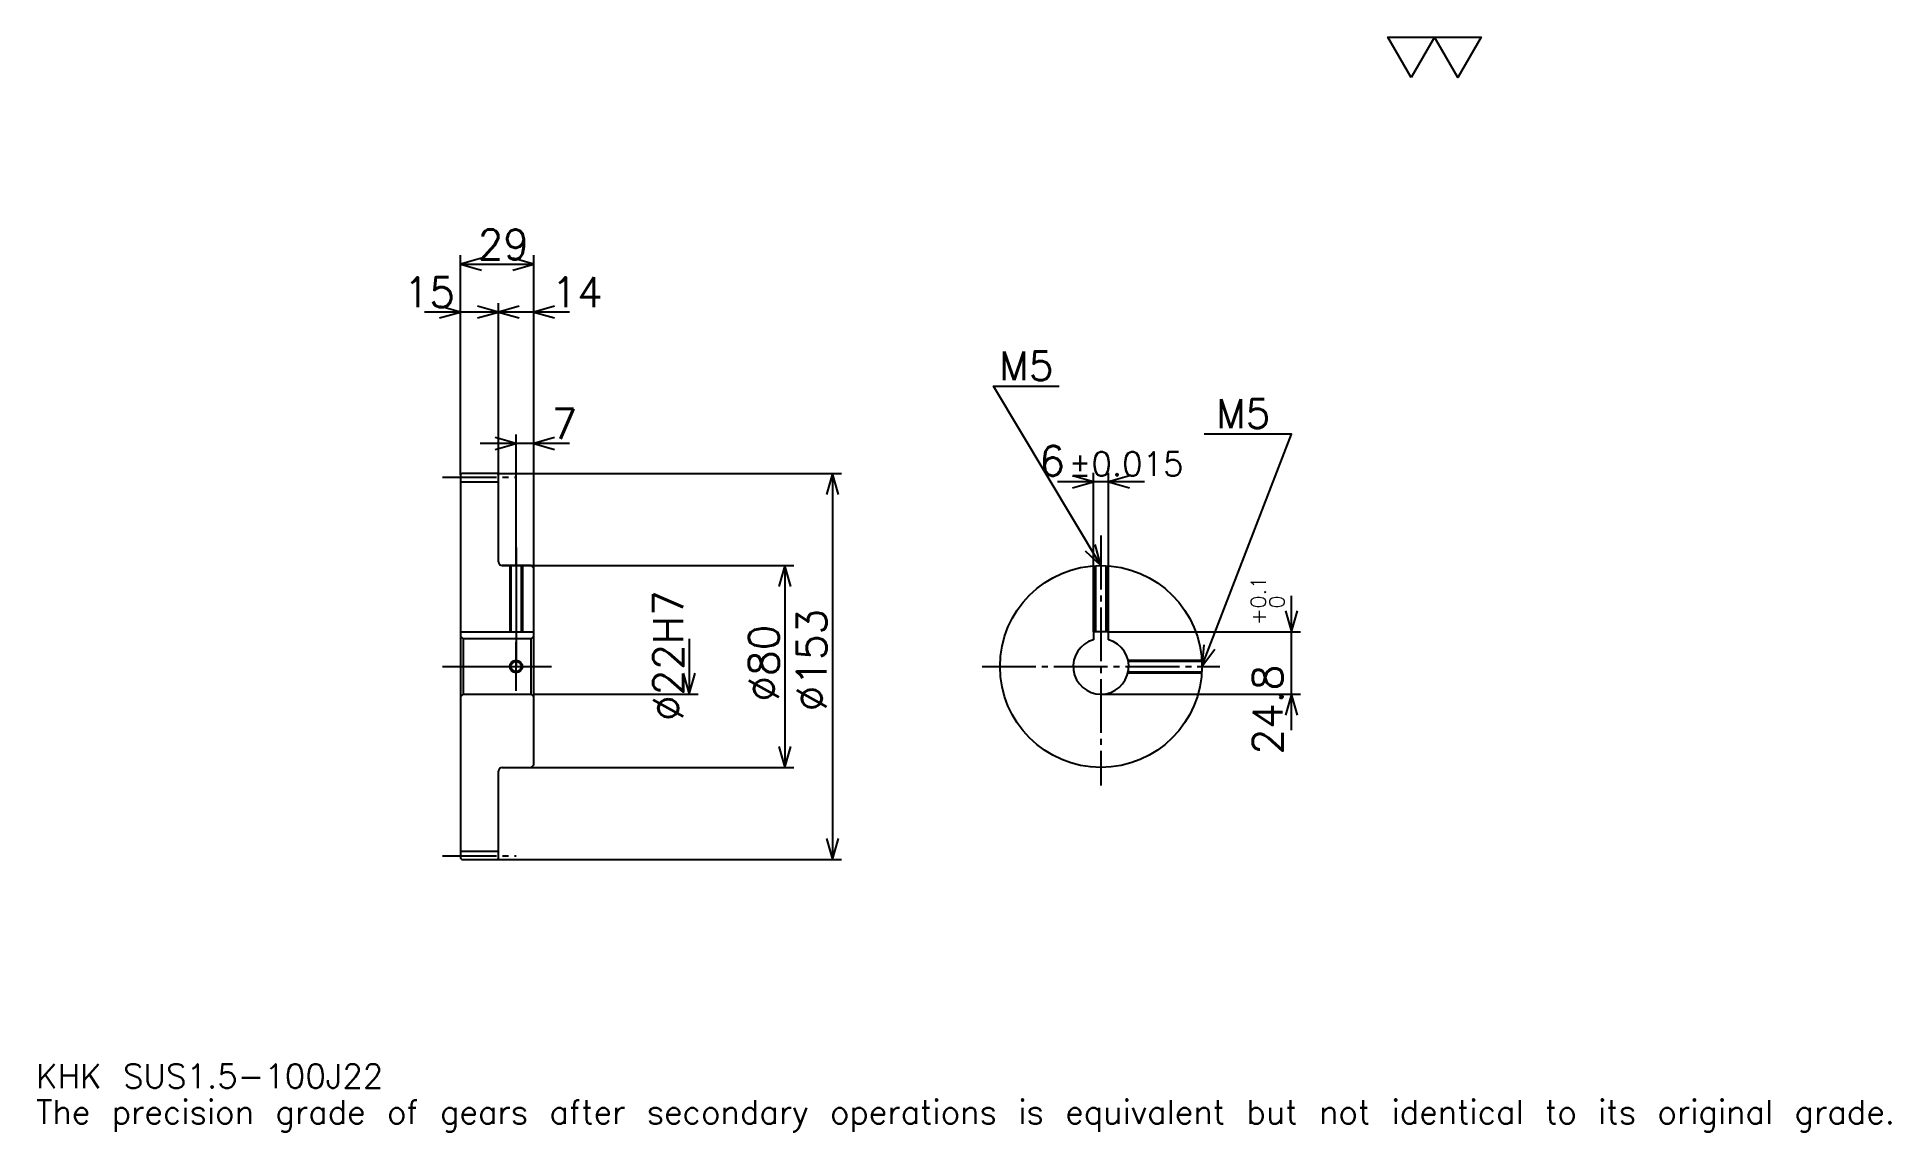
# Model space of a CAD drawing. Extents: x 24 to 759, y 9 to 443.
import ezdxf

# ---------------------------------------------------------------- set-up
doc = ezdxf.new("R2010")
doc.units = 0
doc.linetypes.add('DASHDOT', pattern=[28.434782, 21.326087, -2.369565, 2.369565, -2.369565])
doc.layers.get('0').update_dxf_attribs({"linetype": 'CONTINUOUS'})
doc.layers.add('DASHDOT', color=6, linetype='DASHDOT')
doc.styles.add('KANJI', font='TXT', dxfattribs={"bigfont": 'BIGFONT'})

msp = doc.modelspace()

# ---------------------------------------------------------------- linework, layer by layer
at = {"color": 5}
for p, q in [((191.934784, 269.619568), (191.934784, 356.108704)), ((220.934784, 269.619568), (220.934784, 356.108704)), ((191.934784, 352.554352), (220.934784, 352.554352)), ((221.152176, 333.597839), (177.717392, 333.597839)), ((235.152176, 333.597839), (192.717392, 333.597839)), ((206.934784, 269.619568), (206.934784, 337.152161)), ((235.152176, 281.467407), (199.717392, 281.467407)), ((213.934784, 269.619568), (213.934784, 285.021729)), ((191.934784, 269.119568), (191.934784, 269.619568)), ((206.434784, 269.619568), (220.934784, 269.619568)), ((206.934784, 269.119568), (206.934784, 269.619568)), ((213.934784, 233.119568), (213.934784, 269.619568)), ((213.934784, 233.119568), (213.934784, 269.619568)), ((220.934784, 269.619568), (342.967407, 269.619568)), ((220.934784, 232.119568), (220.934784, 269.619568)), ((339.413055, 269.619568), (339.413055, 116.619568)), ((462.978241, 266.293488), (428.543457, 266.293488)), ((442.760864, 206.919571), (442.760864, 269.847839)), ((448.760864, 206.919571), (448.760864, 269.847839)), ((208.434784, 233.119568), (220.934784, 233.119568)), ((220.934784, 233.119568), (324.010864, 233.119568)), ((320.456512, 233.119568), (320.456512, 153.119568)), ((521.304321, 167.902176), (521.304321, 221.136963)), ((448.760864, 206.919571), (524.858704, 206.919571)), ((282.543488, 204.119568), (282.543488, 182.119568)), ((220.934784, 182.119568), (286.097839, 182.119568)), ((445.760864, 182.119568), (524.858704, 182.119568)), ((208.434784, 153.119568), (220.934784, 153.119568)), ((220.934784, 153.119568), (324.010864, 153.119568)), ((206.434784, 116.619568), (220.934784, 116.619568)), ((220.934784, 116.619568), (342.967407, 116.619568))]:
    msp.add_line(p, q, dxfattribs=at)
at = {"color": 4}
for p, q in [((191.934784, 266.244568), (206.934784, 266.244568)), ((191.934784, 206.919571), (220.934784, 206.919571)), ((192.934784, 204.119568), (192.934784, 182.119568)), ((219.934784, 204.119568), (220.934784, 205.119568)), ((219.934784, 182.119568), (220.934784, 181.119568)), ((191.934784, 119.994568), (206.934784, 119.994568))]:
    msp.add_line(p, q, dxfattribs=at)
at = {"color": 7}
msp.add_lwpolyline([(568.695679, 426.521729), (559.454346, 442.539978), (596.419617, 442.539978), (587.178284, 426.521729), (577.937012, 442.539978), (568.695679, 426.521729)], dxfattribs=at)
at = {"color": 5}
for points in [[(200.228256, 354.92392), (191.934784, 352.554352), (200.228256, 350.184784)], [(212.641312, 350.184784), (220.934784, 352.554352), (212.641312, 354.92392)], [(183.641312, 331.228271), (191.934784, 333.597839), (183.641312, 335.967407)], [(198.641312, 331.228271), (206.934784, 333.597839), (198.641312, 335.967407)], [(215.228256, 335.967407), (206.934784, 333.597839), (215.228256, 331.228271)], [(229.228271, 335.967407), (220.934784, 333.597839), (229.228271, 331.228271)], [(445.760864, 233.119568), (403.108704, 304.206543), (429.17392, 304.206543)], [(205.641312, 279.097839), (213.934784, 281.467407), (205.641312, 283.836975)], [(229.228271, 283.836975), (220.934784, 281.467407), (229.228271, 279.097839)], [(485.760864, 193.119568), (521.304321, 285.25), (486.708679, 285.25)], [(341.782623, 261.32608), (339.413055, 269.619568), (337.043488, 261.32608)], [(434.467407, 263.92392), (442.760864, 266.293488), (434.467407, 268.663055)], [(457.054352, 268.663055), (448.760864, 266.293488), (457.054352, 263.92392)], [(439.462036, 239.012039), (445.760864, 233.119568), (443.525787, 241.450302)], [(322.82608, 224.826096), (320.456512, 233.119568), (318.086945, 224.826096)], [(518.934814, 215.213043), (521.304321, 206.919571), (523.67395, 215.213043)], [(486.535248, 201.710083), (485.760864, 193.119568), (490.956757, 200.004288)], [(280.17392, 190.41304), (282.543488, 182.119568), (284.913055, 190.41304)], [(523.67395, 173.826096), (521.304321, 182.119568), (518.934814, 173.826096)], [(318.086945, 161.41304), (320.456512, 153.119568), (322.82608, 161.41304)], [(337.043488, 124.913048), (339.413055, 116.619568), (341.782623, 124.913048)]]:
    msp.add_lwpolyline(points, dxfattribs=at)
at = {"color": 4}
for points in [[(206.934784, 234.619568), (206.934784, 269.119568), (206.434784, 269.619568), (192.434784, 269.619568), (191.934784, 269.119568), (191.934784, 181.119568)], [(208.434784, 153.119568), (219.934784, 153.119568), (220.934784, 154.119568), (220.934784, 232.119568), (219.934784, 233.119568), (208.434784, 233.119568)], [(211.434784, 233.119568), (211.434784, 206.919571)], [(211.869781, 233.119568), (211.869781, 206.919571)], [(215.999786, 233.119568), (215.999786, 206.919571)], [(216.434784, 233.119568), (216.434784, 206.919571)], [(443.260864, 206.919571), (443.260864, 233.041367)], [(443.695862, 206.919571), (443.695862, 233.066223)], [(447.825867, 206.919571), (447.825867, 233.066223)], [(448.260864, 206.919571), (448.260864, 233.041367)], [(448.760864, 203.702576), (448.760864, 206.919571), (442.760864, 206.919571), (442.760864, 203.702576)], [(191.934784, 181.119568), (192.934784, 182.119568), (219.934784, 182.119568), (219.934784, 204.119568), (192.934784, 204.119568), (191.934784, 205.119568)], [(456.472992, 195.619568), (485.682648, 195.619568)], [(456.565308, 195.18457), (485.70752, 195.18457)], [(456.565308, 191.054565), (485.70752, 191.054565)], [(456.472992, 190.619568), (485.682648, 190.619568)], [(191.934784, 181.119568), (191.934784, 117.119568), (192.434784, 116.619568), (206.434784, 116.619568), (206.934784, 117.119568), (206.934784, 151.619568)]]:
    msp.add_lwpolyline(points, dxfattribs=at)
for centre, radius in [((445.760864, 193.119568), 40), ((213.934784, 193.119568), 2.065)]:
    msp.add_circle(centre, radius, dxfattribs=at)
at = {"color": 7}
msp.add_circle((213.934784, 193.119568), 2.5, dxfattribs=at)
at = {"color": 4}
for centre, radius, start, end in [((208.434784, 234.619568), 1.5, 180, 270), ((445.760864, 193.119568), 11, 105.826620886, 74.173379114), ((208.434784, 151.619568), 1.5, 90, 180)]:
    msp.add_arc(centre, radius, start, end, dxfattribs=at)
at = {"layer": 'DASHDOT', "color": 7}
for p, q in [((184.826096, 268.119568), (214.043488, 268.119568)), ((445.760864, 244.967392), (445.760864, 146.010864)), ((213.934784, 233.119568), (213.934784, 193.119568)), ((184.826096, 193.119568), (228.043488, 193.119568)), ((398.652161, 193.119568), (492.869568, 193.119568)), ((184.826096, 118.119568), (214.043488, 118.119568))]:
    msp.add_line(p, q, dxfattribs=at)
for points in [[(213.934784, 240.228271), (213.934784, 199.810867)], [(213.934784, 183.510864), (213.934784, 202.728271)], [(204.32608, 193.119568), (223.543488, 193.119568)]]:
    msp.add_lwpolyline(points, dxfattribs=at)

# ---------------------------------------------------------------- texts
at = {"color": 7, "style": 'KANJI'}
for s, height, p in [('29', 11.847826, (198.733704, 354.450012)), ('15', 11.847826, (169.42392, 335.493469)), ('14', 11.847826, (228.043488, 335.493469)), ('M5', 11.373913, (405.478271, 306.57608)), ('7', 11.847826, (228.043488, 283.363037)), ('M5', 11.373913, (491.447815, 287.619568)), ('6', 11.847826, (421.304626, 268.663055)), ('%%p0.015', 9.478261, (433.032501, 268.663055)), ('KHK SUS1.5-100J22', 9.478261, (23.695652, 26.065218)), ('The precision grade of gears after secondary operations is equivalent but not identical to its original grade.', 9.478261, (23.695652, 11.847826))]:
    msp.add_text(s, height=height, dxfattribs=at).set_placement(p)
for s, height, p in [('%%c22H7', 11.847826, (280.17392, 171.497284)), ('0.1', 5.923913, (511.115234, 216.174042)), ('0', 5.923913, (518.460876, 216.174042)), ('%%c153', 11.847826, (337.043488, 175.347839)), ('+', 5.923913, (511.115234, 209.539246)), ('%%c80', 11.847826, (318.086945, 179.198364)), ('24.8', 11.847826, (517.75, 158.257172))]:
    msp.add_text(s, height=height, rotation=90, dxfattribs=at).set_placement(p)

doc.saveas('drawing.dxf')
